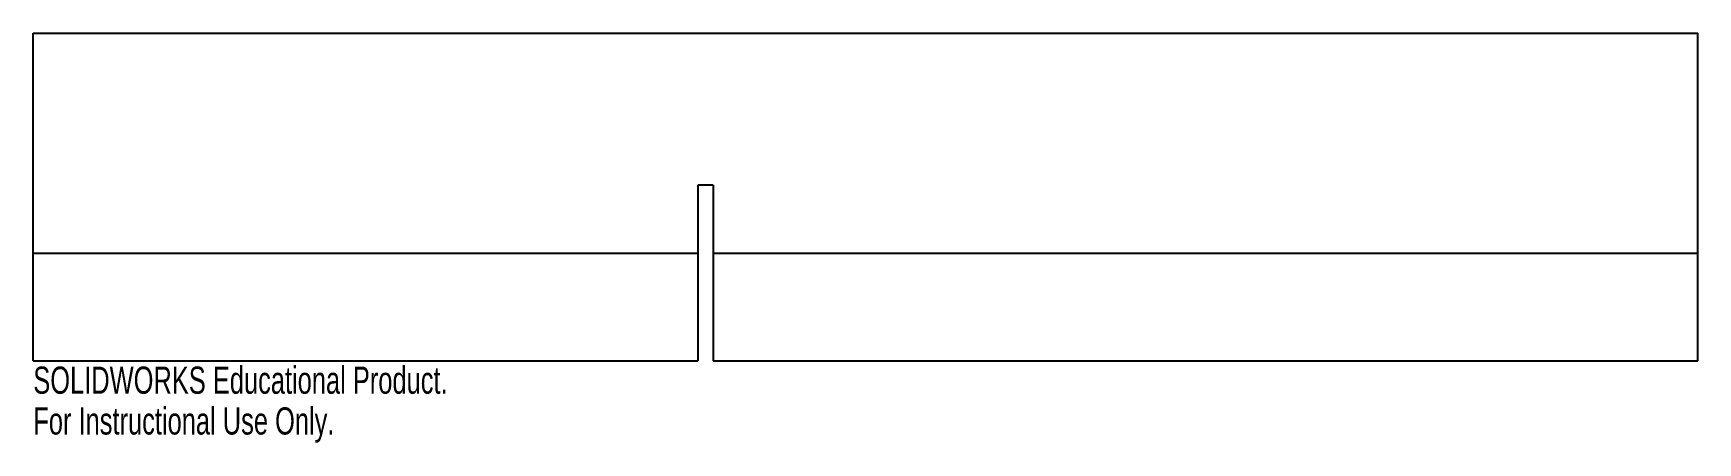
# Model space of a CAD drawing. Header units: millimetres. Extents: x -296 to 0, y -33 to 40.
import ezdxf

# ---------------------------------------------------------------- set-up
doc = ezdxf.new("R2010")
doc.units = ezdxf.units.MM
doc.styles.add('SLDTEXTSTYLE0', font='TXT', dxfattribs={"width": 0.7})

msp = doc.modelspace()

# ---------------------------------------------------------------- linework, layer by layer
at = {"color": 7, "linetype": 'Continuous', "lineweight": 25}
for p, q in [((-296, -18.23), (-296, 40)), ((-296, 40), (0, 40)), ((0, -18.23), (0, 40)), ((-175.07, 13), (-177.82, 13)), ((-177.82, 13), (-177.82, -18.23)), ((-175.07, 13), (-175.07, -18.23)), ((-296, -18.23), (-177.82, -18.23)), ((-175.07, -18.23), (0, -18.23))]:
    msp.add_line(p, q, dxfattribs=at)
at = {"color": 7, "linetype": 'Continuous'}
for p, q in [((-296, 0.89), (-177.82, 0.89)), ((-175.07, 0.89), (0, 0.89))]:
    msp.add_line(p, q, dxfattribs=at)

# ---------------------------------------------------------------- texts
at = {"color": 7, "linetype": 'Continuous', "char_height": 4.8336, "attachment_point": 1, "style": 'SLDTEXTSTYLE0'}
for s, insert in [('SOLIDWORKS Educational Product.', (-296, -19.25)), ('For Instructional Use Only.', (-296, -26.5))]:
    msp.add_mtext(s, dxfattribs=dict(at, insert=insert))

doc.saveas('drawing.dxf')
